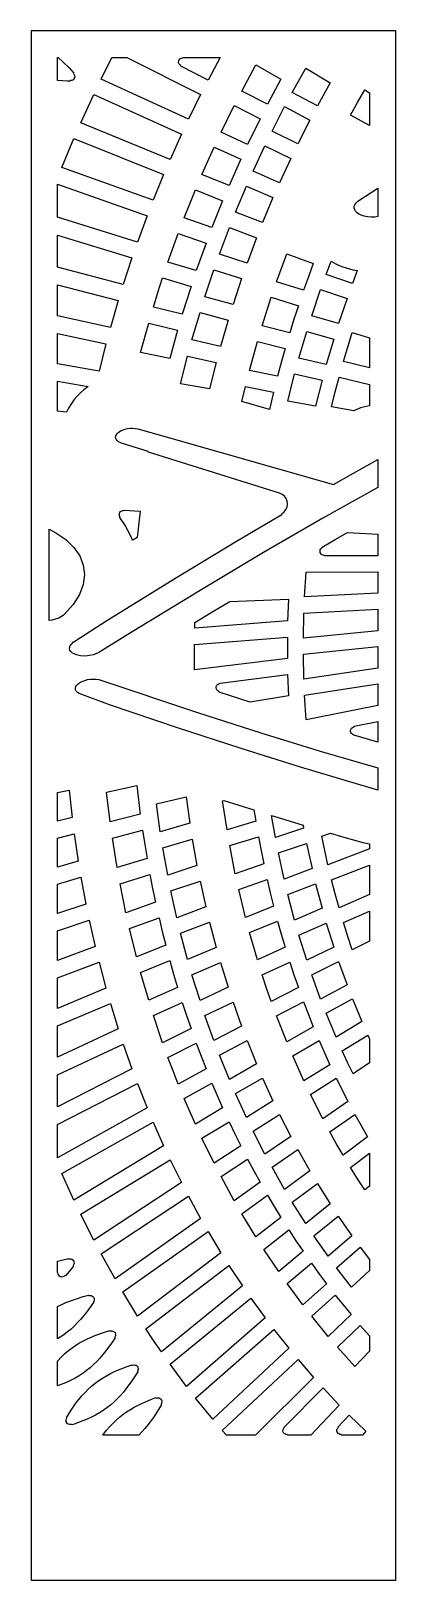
# Model space of a CAD drawing. Extents: x 0 to 400, y 0 to 1700.
import ezdxf

# ---------------------------------------------------------------- set-up
doc = ezdxf.new("R2010")
doc.units = 0
doc.layers.add('CUT', color=1, linetype='CONTINUOUS')
doc.layers.add('OUTLINE', color=7, linetype='CONTINUOUS')

msp = doc.modelspace()

# ---------------------------------------------------------------- linework, layer by layer
at = {"layer": 'CUT'}
for points in [[(35, 1666.22), (41.75, 1659.45), (46.79, 1653.8), (46.59, 1653.41), (46.61, 1653.18), (47.45, 1651.89), (47.73, 1651.1), (47.85, 1650.25), (47.82, 1649.42), (47.62, 1648.59), (47.04, 1647.47), (46.17, 1646.55), (45.45, 1646.09), (44.67, 1645.79), (43.23, 1645.56), (43.04, 1645.43), (42.88, 1645.03), (39.82, 1645.06), (29, 1645.58), (29, 1671), (29.57, 1671)], [(104.9, 1671), (185.85, 1630.12), (172.59, 1603.15), (76.76, 1646.95), (88.75, 1671)], [(166.68, 1671), (207.39, 1671), (194.08, 1646.15), (164.28, 1661.31), (164.32, 1661.74), (164.22, 1661.95), (163.03, 1662.83), (162.46, 1663.49), (162.04, 1664.26), (161.78, 1665.09), (161.68, 1665.95), (161.86, 1667.24), (162.4, 1668.42), (163.27, 1669.39), (164, 1669.87), (164.8, 1670.21), (166.33, 1670.45), (166.52, 1670.59)], [(230.94, 1634.13), (246.37, 1662.72), (273.96, 1646.98), (259.25, 1619.55)], [(286.33, 1632.64), (301.1, 1659.04), (327.88, 1642.96), (313.83, 1617.68)], [(365.84, 1635.34), (371, 1632.15), (371, 1596.14), (350.24, 1607.67), (357.96, 1621.58)], [(54.47, 1599.04), (68.78, 1630.31), (164.87, 1586.73), (152.49, 1559.13)], [(237.35, 1575.51), (208.29, 1588.84), (222.74, 1618.22), (251.13, 1603.7)], [(292.37, 1576.13), (264.12, 1589.88), (277.99, 1617.04), (305.57, 1602.13)], [(33.76, 1550.06), (47.04, 1582.02), (145.3, 1542.34), (133.82, 1514.17)], [(187.23, 1542.39), (200.64, 1572.51), (229.78, 1559.24), (216.99, 1530.35)], [(243.39, 1545.98), (256.32, 1573.85), (284.64, 1560.15), (272.34, 1533.48)], [(116.64, 1468.34), (29, 1495.65), (29, 1531.94), (127.19, 1497.04)], [(167.82, 1494.87), (180.16, 1525.67), (209.99, 1513.7), (198.23, 1484.17)], [(224.19, 1501.04), (236.14, 1529.55), (265.17, 1517.12), (253.81, 1489.84)], [(365.27, 1496.67), (361.95, 1497.75), (359.1, 1499.19), (357.51, 1500.31), (355.67, 1502.2), (354.83, 1503.57), (354.19, 1505.71), (354.32, 1507.89), (354.83, 1509.32), (356.21, 1511.39), (358.27, 1513.27), (380, 1527.41), (380, 1496.31), (376.65, 1495.83), (372.76, 1495.69), (368.92, 1495.97)], [(206.6, 1455.14), (217.53, 1484.25), (247.21, 1473.13), (236.82, 1445.28)], [(101, 1421.74), (29, 1440.86), (29, 1476.07), (110.58, 1450.92)], [(150.12, 1446.39), (161.35, 1477.8), (191.83, 1467.17), (181.13, 1437.07)], [(304.01, 1430.15), (298.79, 1415.43), (269.13, 1424.79), (280.32, 1455.51), (309.41, 1444.77)], [(341.62, 1441.29), (349.12, 1438.88), (352.76, 1437.97), (357.6, 1437.02), (352.33, 1422.95), (323.45, 1432.88), (328.9, 1447.35), (333.95, 1444.61), (337.86, 1442.8)], [(175.34, 1419.76), (165.73, 1389.15), (134.2, 1397.06), (139.14, 1413.07), (144.27, 1429)], [(190.66, 1408.39), (200.54, 1438.03), (230.82, 1428.25), (221.43, 1399.91)], [(29, 1387.22), (29, 1421.5), (95.53, 1404.04), (86.95, 1374.45)], [(307.65, 1387.31), (317.41, 1416.16), (346.35, 1406.3), (337.11, 1378.83)], [(288.21, 1383.6), (283.57, 1368.61), (253.36, 1376.48), (263.33, 1407.79), (293.04, 1398.5)], [(120.09, 1346.98), (128.99, 1379.39), (160.58, 1371.57), (152.11, 1340.51)], [(176.43, 1360.9), (185.22, 1390.99), (216.04, 1382.59), (207.68, 1353.82)], [(29, 1368.05), (82.08, 1356.52), (74.51, 1326.56), (29, 1334.58)], [(293.66, 1340.94), (302.28, 1370.28), (331.79, 1361.88), (323.63, 1333.95)], [(342.37, 1337.21), (351.97, 1369.13), (371, 1363.42), (371, 1330.28)], [(163.95, 1312.75), (171.63, 1343.24), (202.94, 1336.26), (195.64, 1307.11)], [(274.26, 1336.26), (270.22, 1321.04), (239.51, 1327.39), (248.23, 1359.19), (278.5, 1351.4)], [(47.28, 1295.45), (44.21, 1291.31), (41.01, 1286.15), (38.71, 1281.5), (29, 1282.79), (29, 1315.58), (62.81, 1309.73), (57.86, 1306.06), (54.46, 1303.13), (50.83, 1299.53)], [(261.38, 1284.65), (231.13, 1293.27), (235.08, 1309.85), (265.83, 1303.59)], [(281.51, 1293.9), (288.95, 1323.65), (318.98, 1316.74), (311.92, 1288.42)], [(361.26, 1286.53), (353.71, 1283.23), (329.44, 1287.67), (333.42, 1303.92), (337.63, 1320.09), (371, 1312.12), (371, 1288.75)], [(100.84, 1262.29), (102.76, 1262.91), (105.82, 1263.58), (109.01, 1263.93), (111.14, 1263.98), (114.25, 1263.77), (117.15, 1263.23), (148.05, 1254.61), (331.58, 1202.27), (353.56, 1214.87), (380, 1229.54), (380, 1199.05), (319.86, 1165.19), (254.85, 1127.48), (185.39, 1086.04), (111.02, 1040.55), (74.47, 1018.01), (70.28, 1016.11), (67.95, 1015.37), (64.27, 1014.55), (59.22, 1014.05), (54.34, 1014.26), (49.95, 1015.17), (47.17, 1016.27), (45.62, 1017.19), (44.35, 1018.22), (43.38, 1019.37), (42.72, 1020.6), (42.35, 1022.57), (42.51, 1023.92), (43.01, 1025.29), (43.83, 1026.64), (44.95, 1027.95), (46.36, 1029.2), (47.99, 1030.34), (83.13, 1052.94), (157.54, 1099.14), (227.17, 1141.33), (274.74, 1169.39), (274.65, 1169.79), (274.73, 1170), (277.43, 1172.16), (279.36, 1174.67), (280.58, 1177.59), (281.03, 1180.73), (280.66, 1183.87), (279.51, 1186.82), (277.65, 1189.39), (275.21, 1191.4), (272.29, 1192.74), (128.79, 1237.61), (128.44, 1237.9), (128.4, 1238.36), (99.06, 1247.72), (96.04, 1249.15), (94.34, 1250.5), (93.21, 1252.04), (92.69, 1253.7), (92.79, 1255.41), (93.52, 1257.12), (94.85, 1258.76), (96.72, 1260.25), (98.23, 1261.15)], [(102.89, 1157.85), (97.3, 1166.01), (97.45, 1166.15), (97.55, 1166.59), (97.1, 1167.51), (96.84, 1168.32), (96.74, 1169.16), (96.81, 1170.02), (97.04, 1170.83), (97.42, 1171.6), (98.25, 1172.57), (98.94, 1173.06), (99.71, 1173.41), (100.55, 1173.61), (101.65, 1173.68), (101.98, 1173.99), (102.03, 1174.21), (119.77, 1173.19), (116.38, 1144.21), (111.48, 1141.16), (111.09, 1141.17), (109.3, 1145.75)], [(46.21, 1070.55), (36.85, 1059.95), (35.33, 1058.61), (33.52, 1057.36), (30.35, 1055.71), (26.73, 1054.36), (22.8, 1053.37), (20, 1052.92), (20, 1153.12), (27.36, 1149.36), (38.26, 1141.77), (47.01, 1133.24), (53.42, 1123.9), (57.33, 1113.91), (58.62, 1103.4), (57.21, 1092.56), (53.07, 1081.55)], [(319.2, 1133.6), (333.25, 1141.75), (346.92, 1149.45), (380, 1147.95), (380, 1124.05), (321.78, 1123.98), (321.62, 1124.39), (321.43, 1124.53), (319.94, 1124.77), (319.16, 1125.08), (318.45, 1125.55), (317.58, 1126.49), (317.01, 1127.63), (316.83, 1128.46), (316.81, 1129.32), (317.09, 1130.55), (317.71, 1131.67), (318.3, 1132.29), (319.18, 1132.95), (319.28, 1133.39)], [(301.45, 1106.21), (380, 1106.55), (380, 1082.87), (299.8, 1078.83)], [(217.82, 1073.95), (282.13, 1076.28), (281.27, 1052.67), (179.41, 1044.79), (179.59, 1050.85), (199.35, 1062.93)], [(299.08, 1061.09), (380, 1065.42), (380, 1041.84), (298.53, 1033.74)], [(179.08, 998.98), (179.08, 1026.7), (280.94, 1034.9), (280.94, 1011.35)], [(298.53, 1016.05), (380, 1024.4), (380, 1000.82), (299.08, 988.82)], [(356.71, 873.63), (295.53, 891.97), (230.29, 912.47), (160.63, 935.3), (86.18, 960.64), (52.71, 972.77), (50.81, 973.97), (49.46, 975.4), (48.72, 977), (48.62, 978.71), (49.15, 980.47), (50.3, 982.2), (52.02, 983.84), (54.24, 985.33), (56.89, 986.61), (58.84, 987.31), (61.95, 988.13), (65.18, 988.63), (68.41, 988.8), (71.51, 988.62), (74.36, 988.11), (182.32, 951.97), (251.77, 929.69), (316.74, 909.74), (380, 891.28), (380, 867.01)], [(240.01, 963.23), (206.16, 974.5), (206.15, 974.93), (206.01, 975.12), (204.71, 975.84), (204.06, 976.42), (203.54, 977.11), (203.16, 977.9), (202.95, 978.75), (202.91, 979.63), (203.04, 980.49), (203.34, 981.31), (203.8, 982.06), (204.39, 982.7), (205.5, 983.4), (206.99, 983.84), (207.26, 984.2), (207.27, 984.43), (281.27, 993.64), (282.13, 970.2)], [(299.8, 971.22), (380, 983.37), (380, 959.69), (301.45, 944.17)], [(380, 919.38), (353.75, 927.05), (353.78, 927.27), (353.57, 927.68), (352.6, 928.1), (351.87, 928.58), (351.25, 929.18), (350.58, 930.28), (350.32, 931.11), (350.23, 931.98), (350.31, 932.83), (350.74, 934.06), (351.22, 934.78), (351.82, 935.39), (352.94, 936.06), (354, 936.42), (354.16, 936.59), (354.24, 937.02), (380, 942.19)], [(86.68, 831.94), (82.78, 864.67), (116.06, 871.87), (119.77, 840.52)], [(44.97, 836.81), (29, 832.89), (29, 864.31), (41.66, 866.93)], [(141.61, 821.28), (137.4, 851.67), (170.01, 859.48), (174, 830.43)], [(244.38, 845.15), (246.32, 832.9), (214.8, 823.42), (210, 855.21), (211.33, 855.54)], [(263.75, 839.07), (278.3, 834.5), (298.14, 828.55), (298.77, 825.06), (267.94, 814.98)], [(47.29, 818.78), (51.68, 788.99), (29, 782.45), (29, 814.22)], [(124.61, 807.26), (127.17, 791.81), (94.35, 781.78), (89.17, 814.09), (122.24, 822.77)], [(371, 802.3), (325.46, 784.92), (321.96, 800.59), (318.7, 816.37), (328.31, 819.51), (340.31, 815.92), (363.59, 809.3), (371, 807.99)], [(181.88, 784.28), (149.79, 773.71), (144.4, 803.69), (176.77, 812.94)], [(252.08, 800.73), (255.09, 785.83), (223.92, 774.83), (217.79, 806.13), (249.28, 815.7)], [(277.5, 769.15), (271.24, 797.97), (302.04, 808.13), (307.96, 780.7)], [(371, 784.35), (371, 752.3), (337.63, 737.6), (333.42, 752.92), (329.44, 768.36)], [(54.65, 771.18), (60.13, 741.78), (29, 731.47), (29, 763.7)], [(130.32, 774.3), (133.3, 759.02), (136.46, 743.81), (103.98, 732.35), (97.55, 764.17)], [(159.8, 726.9), (153.26, 756.39), (185.32, 767.05), (191.54, 738.85)], [(262.2, 754.22), (265.83, 739.61), (235.08, 727.14), (227.63, 757.84), (258.77, 768.92)], [(288.95, 724.21), (281.51, 752.45), (311.92, 764.08), (318.98, 737.18)], [(371, 701), (351.97, 691.45), (347.06, 706.37), (342.37, 721.43), (371, 734.14)], [(29, 712.6), (63.74, 724.22), (70.27, 695.28), (29, 679.81)], [(143.86, 711.56), (147.61, 696.64), (115.54, 683.78), (107.86, 715.04), (140.29, 726.59)], [(171.63, 680.94), (163.95, 709.87), (195.64, 721.91), (202.94, 694.24)], [(270.22, 723.04), (274.26, 708.64), (278.5, 694.35), (248.23, 680.45), (239.51, 710.49)], [(302.28, 680.27), (293.66, 707.87), (323.63, 720.92), (331.79, 694.63)], [(29, 660.81), (74.51, 678.01), (82.08, 649.58), (29, 627.34)], [(156.26, 665.01), (160.58, 650.38), (128.99, 636.18), (120.09, 666.8), (152.11, 679.73)], [(185.22, 635.93), (176.43, 664.25), (207.68, 677.64), (216.04, 650.55)], [(263.33, 634.9), (258.25, 649.49), (253.36, 664.19), (283.57, 678.16), (288.21, 664.11), (293.04, 650.18)], [(317.41, 637.45), (307.65, 664.33), (337.11, 678.76), (346.35, 653.15)], [(29, 573.89), (29, 608.17), (86.95, 632.64), (95.53, 604.78)], [(170.45, 619.45), (175.34, 605.17), (144.27, 589.65), (134.2, 619.56), (165.73, 633.84)], [(200.54, 591.99), (190.66, 619.63), (221.43, 634.32), (230.82, 607.88)], [(304.01, 620.75), (309.41, 607.22), (280.32, 590.61), (269.13, 619.07), (298.79, 634.42)], [(352.33, 637.71), (362.61, 612.83), (334.31, 595.85), (328.79, 608.83), (323.45, 621.94)], [(340.98, 580.82), (369.22, 597.86), (371, 593.94), (371, 567.51), (352.9, 555.57), (346.86, 568.13)], [(110.58, 560.94), (29, 519.32), (29, 554.53), (101, 588.19)], [(161.35, 544.3), (155.65, 558.81), (150.12, 573.44), (181.13, 589.03), (186.39, 575), (191.83, 561.08)], [(217.53, 549.2), (206.6, 576.1), (236.82, 592.06), (247.21, 566.31)], [(321.59, 578.67), (327.54, 565.56), (299.14, 547.67), (286.78, 575.25), (315.8, 591.92)], [(127.19, 518.16), (29, 463.45), (29, 499.74), (116.64, 544.74)], [(180.16, 500.23), (173.9, 514.31), (167.82, 528.54), (198.23, 545.38), (204.03, 531.73), (209.99, 518.22)], [(236.14, 507.65), (224.19, 533.76), (253.81, 550.93), (265.17, 525.94)], [(340.89, 537.95), (347.38, 525.3), (319.72, 506.2), (306.23, 532.82), (334.56, 550.76)], [(256.32, 467.43), (243.39, 492.69), (272.34, 511.03), (284.64, 486.84)], [(341.98, 466.3), (334.61, 479.01), (327.41, 491.89), (354.99, 511.03), (361.84, 498.71), (368.84, 486.54)], [(133.82, 502.38), (145.3, 476.52), (47.04, 417.01), (40.31, 431.58), (33.76, 446.29)], [(223.31, 489.76), (229.78, 476.68), (200.64, 457.53), (187.23, 484.94), (216.99, 502.99)], [(152.49, 461.18), (164.87, 436.09), (68.78, 373.11), (61.54, 387.22), (54.47, 401.49)], [(244.16, 449.16), (251.13, 436.53), (222.74, 416.27), (208.29, 442.74), (237.35, 461.94)], [(277.99, 428.61), (264.12, 452.97), (292.37, 472.43), (305.57, 449.09)], [(350.24, 452.56), (371, 468.28), (371, 432.27), (365.84, 428.04), (357.96, 440.21)], [(301.1, 391.27), (286.33, 414.69), (313.83, 435.21), (327.88, 412.76)], [(92.07, 330.64), (76.76, 358.08), (172.59, 421.22), (185.85, 396.93)], [(266.53, 410.01), (273.96, 397.86), (246.37, 376.55), (230.94, 402.02), (259.25, 422.32)], [(325.57, 355.47), (309.95, 377.91), (336.65, 399.43), (351.52, 377.91)], [(116.83, 289.68), (100.57, 316.13), (194.08, 382.56), (208.18, 359.11)], [(290.35, 372.38), (298.23, 360.73), (271.47, 338.43), (255.1, 362.86), (282.61, 384.2)], [(371, 339.57), (351.33, 321.28), (334.91, 342.7), (360.77, 365.16), (371, 351.58)], [(41.21, 352.58), (41.58, 352.32), (43.1, 352.4), (43.94, 352.25), (44.73, 351.95), (45.77, 351.21), (46.56, 350.21), (47.03, 349.02), (47.13, 347.76), (46.88, 346.51), (46.16, 345.15), (46.24, 344.71), (46.39, 344.55), (45.03, 342.73), (38.14, 334.07), (37.72, 334.21), (37.5, 334.15), (36.75, 333.47), (36.02, 333), (34.81, 332.59), (33.53, 332.54), (32.28, 332.85), (31.19, 333.52), (30.33, 334.48), (29.78, 335.65), (29.55, 337.16), (29.41, 337.35), (29, 337.51), (29, 349.81), (39.82, 352.51), (41.13, 352.79)], [(216.9, 345.26), (231.79, 322.7), (143.01, 250.3), (134.35, 262.92), (125.84, 275.72)], [(315.54, 336.34), (323.84, 325.2), (297.96, 301.99), (280.7, 325.33), (307.37, 347.64)], [(68.64, 304.49), (61.17, 294.37), (54.54, 286.32), (51.08, 282.52), (47.51, 278.9), (43.82, 275.46), (40.01, 272.23), (36.05, 269.21), (31.96, 266.4), (29, 264.58), (29, 300.01), (33.7, 302.43), (38.2, 304.47), (47.5, 308.03), (57.1, 311.01), (63.07, 312.54), (63.33, 312.18), (63.54, 312.1), (65.07, 312.25), (65.92, 312.13), (66.73, 311.84), (67.8, 311.15), (68.39, 310.52), (68.83, 309.8), (69.23, 308.58), (69.29, 307.73), (69.18, 306.88), (68.91, 306.08), (68.39, 305.09), (68.48, 304.64)], [(170.52, 212.54), (152.49, 236.9), (240.99, 309.39), (256.63, 287.73)], [(342.03, 301.95), (350.73, 291.35), (325.76, 267.27), (307.66, 289.48), (333.46, 312.72)], [(92.61, 269.9), (92.69, 269.05), (92.6, 268.2), (92.36, 267.37), (91.9, 266.44), (92, 266), (92.16, 265.85), (88.27, 260), (82.08, 251.54), (75.53, 243.62), (72.09, 239.9), (68.52, 236.36), (64.81, 233.02), (60.97, 229.88), (56.97, 226.94), (52.84, 224.22), (48.56, 221.7), (44.14, 219.38), (39.58, 217.25), (34.9, 215.29), (29, 213.13), (29, 240.31), (33.48, 245.05), (37.17, 248.52), (40.98, 251.77), (44.92, 254.8), (49, 257.61), (53.2, 260.21), (57.52, 262.6), (61.95, 264.8), (71.12, 268.68), (80.61, 272), (86.31, 273.68), (86.57, 273.34), (86.79, 273.26), (87.89, 273.43), (88.75, 273.42), (89.59, 273.26), (90.38, 272.92), (91.1, 272.44), (91.71, 271.83), (92.18, 271.12)], [(199.3, 176.47), (180.45, 199.73), (266.27, 274.98), (282.64, 254.27)], [(335.91, 255.39), (360.79, 279.48), (371, 267.85), (371, 251.12), (354.78, 234.34), (345.28, 244.77)], [(209.66, 164.26), (292.7, 242.09), (309.75, 222.35), (246.2, 159), (214.22, 159)], [(117.5, 231.42), (117.24, 230.16), (116.77, 229.14), (116.89, 228.71), (117.06, 228.56), (116.25, 227.25), (110.49, 218.47), (104.42, 210.11), (101.22, 206.14), (97.91, 202.34), (94.46, 198.71), (90.87, 195.26), (87.13, 192.01), (83.25, 188.96), (79.2, 186.11), (75.01, 183.45), (70.68, 180.99), (66.2, 178.71), (61.59, 176.6), (56.87, 174.64), (47.11, 171.12), (44.66, 170.37), (44.39, 170.71), (44.17, 170.78), (43.23, 170.64), (42.39, 170.63), (41.14, 170.93), (40.03, 171.56), (39.16, 172.5), (38.59, 173.64), (38.37, 174.89), (38.52, 176.15), (39.11, 177.56), (39.1, 177.79), (38.84, 178.15), (43.23, 185.26), (49.28, 194.03), (52.47, 198.17), (55.77, 202.14), (59.2, 205.92), (62.76, 209.49), (66.46, 212.85), (70.3, 216), (74.27, 218.93), (78.38, 221.66), (82.61, 224.19), (86.97, 226.54), (91.43, 228.71), (95.99, 230.72), (105.36, 234.37), (110.96, 236.24), (111.24, 235.9), (111.46, 235.83), (112.98, 236.09), (114.27, 235.94), (115.06, 235.63), (115.8, 235.17), (116.42, 234.59), (117.11, 233.51), (117.4, 232.7)], [(281.13, 159), (280.97, 159.41), (280.78, 159.55), (279.25, 159.8), (278.08, 160.34), (277.42, 160.88), (277.14, 161.21), (276.65, 161.92), (276.47, 162.32), (276.15, 163.57), (276.15, 164.43), (276.33, 165.28), (276.65, 166.08), (277.51, 167.28), (277.5, 167.74), (277.37, 167.91), (320.2, 210.77), (337.89, 192.02), (306.84, 159)], [(143.23, 194.69), (142.66, 193.25), (142.68, 193.02), (142.96, 192.68), (139.71, 187.09), (134.1, 178.38), (128.1, 170.15), (124.91, 166.27), (121.59, 162.55), (118.11, 159), (78.69, 159), (82.86, 164.43), (86.15, 168.29), (89.59, 171.95), (93.18, 175.42), (96.9, 178.67), (100.77, 181.73), (104.79, 184.58), (108.93, 187.24), (113.2, 189.73), (122.07, 194.21), (131.3, 198.18), (136.63, 200.17), (136.92, 199.84), (137.14, 199.78), (138.67, 200.09), (139.95, 199.99), (140.77, 199.7), (141.85, 199), (142.44, 198.37), (143.06, 197.24), (143.29, 196.4), (143.33, 195.97)], [(340.16, 159.22), (339.85, 159.55), (338.34, 159.79), (337.19, 160.32), (336.23, 161.17), (335.56, 162.25), (335.24, 163.48), (335.26, 164.75), (335.66, 165.96), (336.48, 167.18), (336.51, 167.41), (336.32, 167.81), (348.71, 181.04), (366.99, 163.3), (363.2, 159), (340.2, 159)]]:
    msp.add_lwpolyline(points, close=True, dxfattribs=at)
at = {"layer": 'OUTLINE'}
msp.add_lwpolyline([(0, 0), (400, 0), (400, 1700), (0, 1700)], close=True, dxfattribs=at)

doc.saveas('drawing.dxf')
